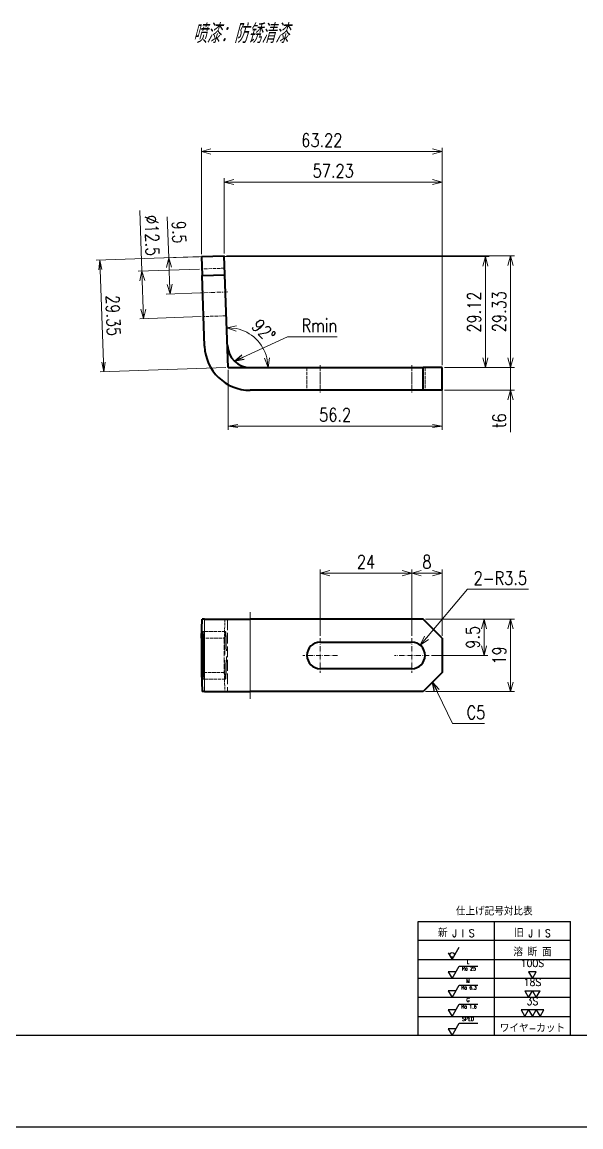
# Model space of a CAD drawing. Header units: millimetres. Extents: x -37676 to 104182, y -50696 to 34441.
# Drawn here: x -37255.1 to -37108.3, y 33305.7 to 33596 of the extents above; entities that cross this region are included whole.
import ezdxf
from ezdxf.enums import TextEntityAlignment as Align

# ---------------------------------------------------------------- set-up
doc = ezdxf.new("R2010")
doc.units = ezdxf.units.MM
doc.header["$LTSCALE"] = 0.5
for name, pattern in [('AM_ISO08W050x2', [9, 6, -0.75, 1.5, -0.75]), ('AM_ISO09W050', [22.5, 12, -1.5, 3, -1.5, 3, -1.5]), ('DASHDOT', [18.5, 12, -3, 0.5, -3]), ('DASHED', [15, 12, -3])]:
    doc.linetypes.add(name, pattern=pattern)
doc.layers.add('\\M+1907D\\M+19867', color=3, linetype='Continuous')
for name, color, linetype, lineweight in [('CENTER', 2, 'AM_ISO09W050', 9), ('DIM', 7, 'Continuous', 9), ('DRAWING', 3, 'Continuous', 40), ('HIDDEN', 4, 'AM_ISO08W050x2', 9), ('材质&数量层', 1, 'Continuous', 9), ('标注线', 3, 'Continuous', 18)]:
    doc.layers.add(name, color=color, linetype=linetype, lineweight=lineweight)
doc.styles.add('DIM', font='romans.shx', dxfattribs={"width": 0.8, "bigfont": 'bigfont.shx'})
doc.styles.add('GB', font='gbeitc.shx', dxfattribs={"bigfont": 'gbcbig.shx'})
doc.styles.add('KAI', font='simplex.shx', dxfattribs={"width": 0.8, "bigfont": 'extfont.shx'})
doc.dimstyles.new('DEH 1-1$0', dxfattribs={"dimtxt": 3.5, "dimasz": 2.5, "dimexe": 1, "dimexo": 0.625, "dimgap": 1.2, "dimtad": 1, "dimzin": 9, "dimdsep": 46, "dimtxsty": 'DIM', "dimblk": 'OPEN', "dimcen": 0, "dimclrd": 8, "dimclre": 8, "dimclrt": 2, "dimazin": 2, "dimtfac": 0.5, "dimtmove": 0, "dimatfit": 3, "dimldrblk": 'OPEN', "dimfxl": 0, "dimtolj": 2, "dimlwd": 18, "dimlwe": 18, "dimarcsym": 0})
doc.dimstyles.new('NISSAN1-1', dxfattribs={"dimtxt": 3.5, "dimasz": 2.5, "dimexe": 1, "dimexo": 0.625, "dimgap": 1.2, "dimtad": 3, "dimdsep": 46, "dimtxsty": 'DIM', "dimblk": 'OPEN30', "dimcen": 0, "dimclrd": 256, "dimclre": 256, "dimclrt": 140, "dimazin": 2, "dimtfac": 0.5, "dimtmove": 0, "dimatfit": 3, "dimldrblk": 'OPEN30', "dimfxl": 0, "dimtolj": 2, "dimlwd": 9, "dimlwe": 9, "dimarcsym": 0})
doc.dimstyles.new('NISSAN1-1$0', dxfattribs={"dimtxt": 3.5, "dimasz": 2.5, "dimexe": 1, "dimexo": 0.625, "dimgap": 1.2, "dimtad": 3, "dimdsep": 46, "dimtxsty": 'DIM', "dimblk": 'OPEN30', "dimcen": 0, "dimclrd": 256, "dimclre": 256, "dimclrt": 140, "dimazin": 2, "dimtfac": 0.5, "dimtmove": 0, "dimatfit": 3, "dimldrblk": 'OPEN30', "dimfxl": 0, "dimtolj": 2, "dimlwd": 9, "dimlwe": 9, "dimarcsym": 0})
doc.dimstyles.new('NISSAN1-1$4', dxfattribs={"dimtxt": 3.5, "dimasz": 2.5, "dimexe": 1, "dimexo": 0.625, "dimgap": 1.2, "dimtad": 3, "dimtoh": 1, "dimdsep": 46, "dimtxsty": 'DIM', "dimblk": 'OPEN30', "dimcen": 0, "dimclrd": 256, "dimclre": 256, "dimclrt": 140, "dimazin": 2, "dimtfac": 0.5, "dimtofl": 0, "dimtmove": 0, "dimatfit": 3, "dimldrblk": 'OPEN30', "dimfxl": 0, "dimtolj": 2, "dimlwd": 9, "dimlwe": 9, "dimarcsym": 0})
doc.dimstyles.new('NISSAN1-1$7', dxfattribs={"dimtxt": 3.5, "dimasz": 2.5, "dimexe": 1, "dimexo": 0.625, "dimgap": 1.2, "dimtad": 3, "dimdsep": 46, "dimtxsty": 'DIM', "dimblk": 'OPEN30', "dimcen": -0.09, "dimclrd": 256, "dimclre": 256, "dimclrt": 140, "dimazin": 2, "dimtfac": 0.5, "dimtmove": 0, "dimatfit": 3, "dimldrblk": 'OPEN30', "dimfxl": 0, "dimtolj": 2, "dimlwd": 9, "dimlwe": 9, "dimarcsym": 0})

# ---------------------------------------------------------------- blocks, each defined once
blk = doc.blocks.new('A$C06AF053D')
at = {"layer": 'Defpoints'}
blk.add_line((0, 0), (841, 0), dxfattribs=at)
blk = doc.blocks.new('A1-1-1')
at = {"layer": '\\M+1907D\\M+19867'}
for p, q in [((524.55, 5054), (564.55, 5054)), ((524.55, 5024), (524.55, 5054)), ((544.55, 5024), (544.55, 5054)), ((564.55, 5024), (564.55, 5054)), ((564.55, 5049), (524.55, 5049)), ((815, 5024), (25, 5024))]:
    blk.add_line(p, q, dxfattribs=at)
at = {"layer": '\\M+1907D\\M+19867', "color": 4}
for p, q in [((533.45, 5044), (535.31, 5047.23)), ((532.45, 5045.73), (533.45, 5044)), ((532.45, 5040.73), (533.45, 5039)), ((534.45, 5040.73), (532.45, 5040.73)), ((533.45, 5039), (535.31, 5042.23)), ((535.31, 5042.23), (540.22, 5042.23)), ((553.55, 5040.73), (554.55, 5039)), ((555.55, 5040.73), (553.55, 5040.73)), ((554.55, 5039), (555.55, 5040.73)), ((532.45, 5035.73), (533.45, 5034)), ((534.45, 5035.73), (532.45, 5035.73)), ((533.45, 5034), (535.31, 5037.23)), ((535.31, 5037.23), (540.22, 5037.23)), ((552.55, 5035.73), (553.55, 5034)), ((552.55, 5035.73), (556.55, 5035.73)), ((553.55, 5034), (554.55, 5035.73)), ((554.55, 5035.73), (555.55, 5034)), ((555.55, 5034), (556.55, 5035.73)), ((533.45, 5029), (535.31, 5032.23)), ((535.31, 5032.23), (540.22, 5032.23)), ((532.45, 5030.73), (533.45, 5029)), ((534.45, 5030.73), (532.45, 5030.73)), ((557.55, 5030.73), (551.55, 5030.73)), ((551.55, 5030.73), (552.55, 5029)), ((552.55, 5029), (553.55, 5030.73)), ((553.55, 5030.73), (554.55, 5029)), ((554.55, 5029), (555.55, 5030.73)), ((555.55, 5030.73), (556.55, 5029)), ((556.55, 5029), (557.55, 5030.73)), ((533.45, 5024), (535.31, 5027.23)), ((535.31, 5027.23), (540.22, 5027.23)), ((532.45, 5025.73), (533.45, 5024)), ((534.45, 5025.73), (532.45, 5025.73))]:
    blk.add_line(p, q, dxfattribs=at)
at = {"layer": '\\M+1907D\\M+19867', "color": 6}
for p, q in [((524.55, 5044), (564.55, 5044)), ((564.55, 5039), (524.55, 5039)), ((564.55, 5034), (524.55, 5034)), ((524.55, 5029), (564.55, 5029))]:
    blk.add_line(p, q, dxfattribs=at)
at = {"layer": '\\M+1907D\\M+19867', "color": 4}
blk.add_circle((533.45, 5045.2), 0.6, dxfattribs=at)
at = {"layer": '\\M+1907D\\M+19867', "color": 4, "style": 'KAI', "width": 0.9}
for s, height, p in [('\\M+18E64\\M+18FE3\\M+182B0\\M+18B4C\\M+18D86\\M+191CE\\M+194E4\\M+1955C', 2, (544.52, 5055.01)), ('\\M+19056 J I S', 2, (534.55, 5049.3)), ('\\M+18B8C J I S', 2, (554.55, 5049.3)), ('\\M+1976E \\M+19266 \\M+196CA', 2, (554.55, 5044.3)), ('L', 1, (537.64, 5042.57)), ('100S', 2, (554.55, 5041.43)), ('Ra 25', 1, (537.86, 5040.81)), ('M', 1, (537.64, 5037.57)), ('18S', 2, (554.55, 5036.43)), ('Ra 6.3', 1, (537.86, 5035.81)), ('Ra 1.6', 1, (537.86, 5030.81)), ('G', 1, (537.64, 5032.57)), ('3S', 2, (554.55, 5031.43)), ('SPED', 1, (537.64, 5027.57)), ('\\M+1838F\\M+18343\\M+18384-\\M+1834A\\M+18362\\M+18367', 2, (554.55, 5024.3))]:
    blk.add_text(s, height=height, dxfattribs=at).set_placement(p, align=Align.BOTTOM_CENTER)
blk = doc.blocks.new('_Open30')
at = {"color": 0, "linetype": 'ByBlock', "lineweight": -2}
for p, q in [((-1, 0.27), (0, 0)), ((0, 0), (-1, -0.27)), ((0, 0), (-1, 0))]:
    blk.add_line(p, q, dxfattribs=at)
blk = doc.blocks.new('*D23')
at = {"layer": 'Defpoints', "color": 0, "transparency": 16777216}
for p in [(-37144.76, 33505.27), (-37126.79, 33505.27), (-37144.76, 33499.27)]:
    blk.add_point(p, dxfattribs=at)
at = {"layer": 'DIM', "lineweight": 9, "transparency": 16777216}
for p, q in [((-37126.79, 33507.77), (-37126.79, 33510.27)), ((-37144.13, 33505.27), (-37125.79, 33505.27)), ((-37126.79, 33505.27), (-37126.79, 33499.27)), ((-37144.13, 33499.27), (-37125.79, 33499.27)), ((-37126.79, 33496.77), (-37126.79, 33488.27))]:
    blk.add_line(p, q, dxfattribs=at)
at = {"layer": 'DIM', "lineweight": 9, "transparency": 16777216, "xscale": 2.5, "yscale": 2.5, "zscale": 2.5}
for p, rotation in [((-37126.79, 33505.27), 270), ((-37126.79, 33499.27), 90)]:
    blk.add_blockref('_Open30', p, dxfattribs=dict(at, rotation=rotation))
at = {"layer": 'DIM', "color": 140, "transparency": 16777216, "insert": (-37129.74, 33491.27), "char_height": 3.5, "attachment_point": 5, "rotation": 90, "style": 'DIM'}
blk.add_mtext('\\A2;t6', dxfattribs=at)
blk = doc.blocks.new('*D24')
at = {"layer": 'Defpoints', "color": 0, "transparency": 16777216}
for p in [(-37201.98, 33534.59), (-37144.76, 33505.27), (-37126.79, 33505.27)]:
    blk.add_point(p, dxfattribs=at)
at = {"layer": 'DIM', "lineweight": 9, "transparency": 16777216}
for p, q in [((-37201.36, 33534.59), (-37125.79, 33534.59)), ((-37126.79, 33532.09), (-37126.79, 33507.77)), ((-37144.13, 33505.27), (-37125.79, 33505.27))]:
    blk.add_line(p, q, dxfattribs=at)
at = {"layer": 'DIM', "lineweight": 9, "transparency": 16777216, "xscale": 2.5, "yscale": 2.5, "zscale": 2.5}
for p, rotation in [((-37126.79, 33534.59), 90), ((-37126.79, 33505.27), 270)]:
    blk.add_blockref('_Open30', p, dxfattribs=dict(at, rotation=rotation))
at = {"layer": 'DIM', "color": 140, "transparency": 16777216, "insert": (-37129.74, 33519.93), "char_height": 3.5, "attachment_point": 5, "rotation": 90, "style": 'DIM'}
blk.add_mtext('\\A2;29.33', dxfattribs=at)
blk = doc.blocks.new('*D25')
at = {"layer": 'Defpoints', "color": 0, "transparency": 16777216}
for p in [(-37207.98, 33534.38), (-37144.76, 33505.27), (-37133.41, 33505.27)]:
    blk.add_point(p, dxfattribs=at)
at = {"layer": 'DIM', "lineweight": 9, "transparency": 16777216}
for p, q in [((-37207.35, 33534.38), (-37132.41, 33534.38)), ((-37133.41, 33531.88), (-37133.41, 33507.77)), ((-37144.13, 33505.27), (-37132.41, 33505.27))]:
    blk.add_line(p, q, dxfattribs=at)
at = {"layer": 'DIM', "lineweight": 9, "transparency": 16777216, "xscale": 2.5, "yscale": 2.5, "zscale": 2.5}
for p, rotation in [((-37133.41, 33534.38), 90), ((-37133.41, 33505.27), 270)]:
    blk.add_blockref('_Open30', p, dxfattribs=dict(at, rotation=rotation))
at = {"layer": 'DIM', "color": 140, "transparency": 16777216, "insert": (-37136.36, 33519.82), "char_height": 3.5, "attachment_point": 5, "rotation": 90, "style": 'DIM'}
blk.add_mtext('\\A2;29.12', dxfattribs=at)
blk = doc.blocks.new('*D26')
at = {"layer": 'Defpoints', "color": 0, "transparency": 16777216}
for p in [(-37201.98, 33554), (-37201.98, 33534.59), (-37144.76, 33505.27)]:
    blk.add_point(p, dxfattribs=at)
at = {"layer": 'DIM', "lineweight": 9, "transparency": 16777216}
for p, q in [((-37201.98, 33535.22), (-37201.98, 33555)), ((-37144.76, 33505.89), (-37144.76, 33555)), ((-37147.26, 33554), (-37199.48, 33554))]:
    blk.add_line(p, q, dxfattribs=at)
at = {"layer": 'DIM', "lineweight": 9, "transparency": 16777216, "xscale": 2.5, "yscale": 2.5, "zscale": 2.5, "rotation": 180}
blk.add_blockref('_Open30', (-37201.98, 33554), dxfattribs=at)
at = {"layer": 'DIM', "lineweight": 9, "transparency": 16777216, "xscale": 2.5, "yscale": 2.5, "zscale": 2.5}
blk.add_blockref('_Open30', (-37144.76, 33554), dxfattribs=at)
at = {"layer": 'DIM', "color": 140, "transparency": 16777216, "insert": (-37173.37, 33556.95), "char_height": 3.5, "attachment_point": 5, "style": 'DIM'}
blk.add_mtext('\\A2;57.23', dxfattribs=at)
blk = doc.blocks.new('*D27')
at = {"layer": 'Defpoints', "color": 0, "transparency": 16777216}
for p in [(-37144.76, 33562.01), (-37207.98, 33534.38), (-37144.76, 33505.27)]:
    blk.add_point(p, dxfattribs=at)
at = {"layer": 'DIM', "lineweight": 9, "transparency": 16777216}
for p, q in [((-37207.98, 33535.01), (-37207.98, 33563.01)), ((-37205.48, 33562.01), (-37147.26, 33562.01)), ((-37144.76, 33505.89), (-37144.76, 33563.01))]:
    blk.add_line(p, q, dxfattribs=at)
at = {"layer": 'DIM', "lineweight": 9, "transparency": 16777216, "xscale": 2.5, "yscale": 2.5, "zscale": 2.5, "rotation": 180}
blk.add_blockref('_Open30', (-37207.98, 33562.01), dxfattribs=at)
at = {"layer": 'DIM', "lineweight": 9, "transparency": 16777216, "xscale": 2.5, "yscale": 2.5, "zscale": 2.5}
blk.add_blockref('_Open30', (-37144.76, 33562.01), dxfattribs=at)
at = {"layer": 'DIM', "color": 140, "transparency": 16777216, "insert": (-37176.37, 33564.96), "char_height": 3.5, "attachment_point": 5, "style": 'DIM'}
blk.add_mtext('\\A2;63.22', dxfattribs=at)
blk = doc.blocks.new('*D28')
at = {"layer": 'Defpoints', "color": 0, "transparency": 16777216}
for p in [(-37201.81, 33529.6), (-37201.16, 33511.06), (-37191.96, 33510.6), (-37195.17, 33505.27), (-37149.76, 33505.27)]:
    blk.add_point(p, dxfattribs=at)
at = {"layer": 'DIM', "lineweight": 9, "transparency": 16777216}
blk.add_arc((-37200.96, 33505.27), 10.46, 13.7213, 78.2787, dxfattribs=at)
at = {"layer": 'DIM', "lineweight": 9, "transparency": 16777216, "xscale": 2.5, "yscale": 2.5, "zscale": 2.5}
for p, rotation in [((-37201.32, 33515.72), 175.1393435790771), ((-37190.49, 33505.27), 276.8606564209704)]:
    blk.add_blockref('_Open30', p, dxfattribs=dict(at, rotation=rotation))
at = {"layer": 'DIM', "color": 140, "transparency": 16777216, "insert": (-37191.64, 33514.92), "char_height": 3.5, "attachment_point": 5, "rotation": 316, "style": 'DIM'}
blk.add_mtext('\\A2;92°', dxfattribs=at)
blk = doc.blocks.new('*D29')
at = {"layer": 'Defpoints', "color": 0, "transparency": 16777216}
for p in [(-37149.76, 33439.1), (-37149.76, 33420.1), (-37126.79, 33420.1)]:
    blk.add_point(p, dxfattribs=at)
at = {"layer": 'DIM', "lineweight": 9, "transparency": 16777216}
for p, q in [((-37149.13, 33439.1), (-37125.79, 33439.1)), ((-37126.79, 33436.6), (-37126.79, 33422.6)), ((-37149.13, 33420.1), (-37125.79, 33420.1))]:
    blk.add_line(p, q, dxfattribs=at)
at = {"layer": 'DIM', "lineweight": 9, "transparency": 16777216, "xscale": 2.5, "yscale": 2.5, "zscale": 2.5}
for p, rotation in [((-37126.79, 33439.1), 90), ((-37126.79, 33420.1), 270)]:
    blk.add_blockref('_Open30', p, dxfattribs=dict(at, rotation=rotation))
at = {"layer": 'DIM', "color": 140, "transparency": 16777216, "insert": (-37129.74, 33429.6), "char_height": 3.5, "attachment_point": 5, "rotation": 90, "style": 'DIM'}
blk.add_mtext('\\A2;19', dxfattribs=at)
blk = doc.blocks.new('*D30')
at = {"layer": 'Defpoints', "color": 0, "transparency": 16777216}
for p in [(-37149.76, 33439.1), (-37133.76, 33439.1), (-37148.21, 33429.6)]:
    blk.add_point(p, dxfattribs=at)
at = {"layer": 'DIM', "lineweight": 9, "transparency": 16777216}
for p, q in [((-37149.13, 33439.1), (-37132.76, 33439.1)), ((-37133.76, 33432.1), (-37133.76, 33436.6)), ((-37147.58, 33429.6), (-37132.76, 33429.6))]:
    blk.add_line(p, q, dxfattribs=at)
at = {"layer": 'DIM', "lineweight": 9, "transparency": 16777216, "xscale": 2.5, "yscale": 2.5, "zscale": 2.5}
for p, rotation in [((-37133.76, 33439.1), 90), ((-37133.76, 33429.6), 270)]:
    blk.add_blockref('_Open30', p, dxfattribs=dict(at, rotation=rotation))
at = {"layer": 'DIM', "color": 140, "transparency": 16777216, "insert": (-37136.71, 33434.35), "char_height": 3.5, "attachment_point": 5, "rotation": 90, "style": 'DIM'}
blk.add_mtext('\\A2;9.5', dxfattribs=at)
blk = doc.blocks.new('*D31')
at = {"layer": 'Defpoints', "color": 0, "transparency": 16777216}
for p in [(-37144.76, 33451.21), (-37152.76, 33434.15), (-37144.76, 33434.1)]:
    blk.add_point(p, dxfattribs=at)
at = {"layer": 'DIM', "lineweight": 9, "transparency": 16777216}
for p, q in [((-37152.76, 33434.77), (-37152.76, 33452.21)), ((-37150.26, 33451.21), (-37147.26, 33451.21)), ((-37144.76, 33434.72), (-37144.76, 33452.21))]:
    blk.add_line(p, q, dxfattribs=at)
at = {"layer": 'DIM', "lineweight": 9, "transparency": 16777216, "xscale": 2.5, "yscale": 2.5, "zscale": 2.5, "rotation": 180}
blk.add_blockref('_Open30', (-37152.76, 33451.21), dxfattribs=at)
at = {"layer": 'DIM', "lineweight": 9, "transparency": 16777216, "xscale": 2.5, "yscale": 2.5, "zscale": 2.5}
blk.add_blockref('_Open30', (-37144.76, 33451.21), dxfattribs=at)
at = {"layer": 'DIM', "color": 140, "transparency": 16777216, "insert": (-37148.76, 33454.16), "char_height": 3.5, "attachment_point": 5, "style": 'DIM'}
blk.add_mtext('\\A2;8', dxfattribs=at)
blk = doc.blocks.new('*D32')
at = {"layer": 'Defpoints', "color": 0, "transparency": 16777216}
for p in [(-37152.76, 33451.21), (-37176.76, 33434.15), (-37152.76, 33434.15)]:
    blk.add_point(p, dxfattribs=at)
at = {"layer": 'DIM', "lineweight": 9, "transparency": 16777216}
for p, q in [((-37176.76, 33434.77), (-37176.76, 33452.21)), ((-37174.26, 33451.21), (-37155.26, 33451.21)), ((-37152.76, 33434.77), (-37152.76, 33452.21))]:
    blk.add_line(p, q, dxfattribs=at)
at = {"layer": 'DIM', "lineweight": 9, "transparency": 16777216, "xscale": 2.5, "yscale": 2.5, "zscale": 2.5, "rotation": 180}
blk.add_blockref('_Open30', (-37176.76, 33451.21), dxfattribs=at)
at = {"layer": 'DIM', "lineweight": 9, "transparency": 16777216, "xscale": 2.5, "yscale": 2.5, "zscale": 2.5}
blk.add_blockref('_Open30', (-37152.76, 33451.21), dxfattribs=at)
at = {"layer": 'DIM', "color": 140, "transparency": 16777216, "insert": (-37164.76, 33454.16), "char_height": 3.5, "attachment_point": 5, "style": 'DIM'}
blk.add_mtext('\\A2;24', dxfattribs=at)
blk = doc.blocks.new('*D33')
at = {"layer": 'Defpoints', "color": 0, "transparency": 16777216}
for p in [(-37150.5, 33432.27), (-37152.76, 33429.6)]:
    blk.add_point(p, dxfattribs=at)
at = {"layer": 'DIM', "lineweight": 9, "transparency": 16777216}
for p, q in [((-37138.08, 33446.97), (-37148.88, 33434.18)), ((-37122.08, 33446.97), (-37138.08, 33446.97))]:
    blk.add_line(p, q, dxfattribs=at)
at = {"layer": 'DIM', "lineweight": 9, "transparency": 16777216, "xscale": 2.5, "yscale": 2.5, "zscale": 2.5, "rotation": 229.796259359491}
blk.add_blockref('_Open30', (-37150.5, 33432.27), dxfattribs=at)
at = {"layer": 'DIM', "color": 140, "transparency": 16777216, "insert": (-37129.48, 33449.92), "char_height": 3.5, "attachment_point": 5, "style": 'DIM'}
blk.add_mtext('\\A2;{\\Fromans,bigfont|c134;2-}R3.5', dxfattribs=at)
blk = doc.blocks.new('*D34')
at = {"layer": 'Defpoints', "color": 0, "transparency": 16777216}
for p in [(-37223.6, 33530.59), (-37207.87, 33531.14), (-37207.43, 33518.64)]:
    blk.add_point(p, dxfattribs=at)
at = {"layer": 'DIM', "lineweight": 9, "transparency": 16777216}
for p, q in [((-37223.6, 33530.59), (-37224.16, 33546.54)), ((-37208.49, 33531.11), (-37224.6, 33530.55)), ((-37223.25, 33520.59), (-37223.51, 33528.09)), ((-37208.05, 33518.62), (-37224.16, 33518.06))]:
    blk.add_line(p, q, dxfattribs=at)
at = {"layer": 'DIM', "lineweight": 9, "transparency": 16777216, "xscale": 2.5, "yscale": 2.5, "zscale": 2.5}
for p, rotation in [((-37223.6, 33530.59), 92.00000000001424), ((-37223.16, 33518.09), 272.0000000000143)]:
    blk.add_blockref('_Open30', p, dxfattribs=dict(at, rotation=rotation))
at = {"layer": 'DIM', "color": 140, "transparency": 16777216, "insert": (-37220.97, 33539.92), "char_height": 3.5, "attachment_point": 5, "rotation": 272, "style": 'DIM'}
blk.add_mtext('\\A2;%%c12.5', dxfattribs=at)
blk = doc.blocks.new('*D36')
at = {"layer": 'Defpoints', "color": 0, "transparency": 16777216}
for p in [(-37207.98, 33534.38), (-37216.24, 33524.59), (-37207.65, 33524.89)]:
    blk.add_point(p, dxfattribs=at)
at = {"layer": 'DIM', "lineweight": 9, "transparency": 16777216}
for p, q in [((-37216.57, 33534.08), (-37216.95, 33544.84)), ((-37208.6, 33534.36), (-37217.57, 33534.05)), ((-37216.33, 33527.09), (-37216.48, 33531.59)), ((-37208.27, 33524.87), (-37217.24, 33524.55))]:
    blk.add_line(p, q, dxfattribs=at)
at = {"layer": 'DIM', "lineweight": 9, "transparency": 16777216, "xscale": 2.5, "yscale": 2.5, "zscale": 2.5}
for p, rotation in [((-37216.57, 33534.08), 91.99999994969586), ((-37216.24, 33524.59), 271.9999999496958)]:
    blk.add_blockref('_Open30', p, dxfattribs=dict(at, rotation=rotation))
at = {"layer": 'DIM', "color": 140, "transparency": 16777216, "insert": (-37213.85, 33540.82), "char_height": 3.5, "attachment_point": 5, "rotation": 272, "style": 'DIM'}
blk.add_mtext('\\A2;9.5', dxfattribs=at)
blk = doc.blocks.new('_Open')
at = {"color": 0, "linetype": 'ByBlock', "lineweight": -2}
for p, q in [((-1, 0.17), (0, 0)), ((-1, -0.17), (0, 0)), ((0, 0), (-1, 0))]:
    blk.add_line(p, q, dxfattribs=at)
blk = doc.blocks.new('*D81')
at = {"layer": 'Defpoints', "color": 0, "transparency": 16777216}
for p in [(-37201.98, 33534.59), (-37233.61, 33504.13), (-37200.96, 33505.27)]:
    blk.add_point(p, dxfattribs=at)
at = {"layer": '标注线', "color": 8, "lineweight": 18, "transparency": 16777216}
for p, q in [((-37202.61, 33534.57), (-37235.63, 33533.42)), ((-37234.55, 33530.95), (-37233.7, 33506.62)), ((-37201.58, 33505.24), (-37234.61, 33504.09))]:
    blk.add_line(p, q, dxfattribs=at)
at = {"layer": '标注线', "color": 8, "lineweight": 18, "transparency": 16777216, "xscale": 2.5, "yscale": 2.5, "zscale": 2.5}
for p, rotation in [((-37234.63, 33533.45), 91.99999998370583), ((-37233.61, 33504.13), 271.9999999837058)]:
    blk.add_blockref('_Open', p, dxfattribs=dict(at, rotation=rotation))
at = {"layer": '标注线', "color": 2, "transparency": 16777216, "insert": (-37231.17, 33518.89), "char_height": 3.5, "attachment_point": 5, "rotation": 272, "style": 'DIM'}
blk.add_mtext('\\A2;29.35', dxfattribs=at)
blk = doc.blocks.new('*D83')
at = {"layer": 'Defpoints', "color": 0, "transparency": 16777216}
for p in [(-37200.96, 33505.27), (-37144.76, 33505.27), (-37144.76, 33489.87)]:
    blk.add_point(p, dxfattribs=at)
at = {"layer": '标注线', "color": 8, "lineweight": 18, "transparency": 16777216}
for p, q in [((-37200.96, 33504.64), (-37200.96, 33488.87)), ((-37144.76, 33504.64), (-37144.76, 33488.87)), ((-37198.46, 33489.87), (-37147.26, 33489.87))]:
    blk.add_line(p, q, dxfattribs=at)
at = {"layer": '标注线', "color": 8, "lineweight": 18, "transparency": 16777216, "xscale": 2.5, "yscale": 2.5, "zscale": 2.5, "rotation": 180}
blk.add_blockref('_Open', (-37200.96, 33489.87), dxfattribs=at)
at = {"layer": '标注线', "color": 8, "lineweight": 18, "transparency": 16777216, "xscale": 2.5, "yscale": 2.5, "zscale": 2.5}
blk.add_blockref('_Open', (-37144.76, 33489.87), dxfattribs=at)
at = {"layer": '标注线', "color": 2, "transparency": 16777216, "insert": (-37172.86, 33492.82), "char_height": 3.5, "attachment_point": 5, "style": 'DIM'}
blk.add_mtext('\\A2;56.2', dxfattribs=at)

msp = doc.modelspace()

# ---------------------------------------------------------------- linework, layer by layer
at = {"layer": 'CENTER', "linetype": 'DASHDOT', "lineweight": 13, "ltscale": 0.180014}
msp.add_line((-37201.052, 33525.12), (-37208.248, 33524.869), dxfattribs=at)
at = {"layer": 'CENTER', "linetype": 'DASHDOT', "lineweight": 13, "ltscale": 0.180015}
for p, q in [((-37176.756, 33505.866), (-37176.756, 33498.665)), ((-37152.756, 33505.866), (-37152.756, 33498.665))]:
    msp.add_line(p, q, dxfattribs=at)
at = {"layer": 'CENTER', "linetype": 'DASHDOT', "lineweight": 13}
msp.add_line((-37195.165, 33440.996), (-37195.165, 33418.196), dxfattribs=at)
at = {"layer": 'CENTER', "linetype": 'DASHDOT', "lineweight": 13, "ltscale": 0.2275}
for p, q in [((-37176.756, 33434.146), (-37176.756, 33425.046)), ((-37152.756, 33434.146), (-37152.756, 33425.046))]:
    msp.add_line(p, q, dxfattribs=at)
at = {"layer": 'CENTER', "linetype": 'DASHDOT', "lineweight": 13, "ltscale": 0.227499}
for p, q in [((-37172.206, 33429.596), (-37181.306, 33429.596)), ((-37148.206, 33429.596), (-37157.306, 33429.596))]:
    msp.add_line(p, q, dxfattribs=at)
at = {"layer": 'DRAWING', "lineweight": 35, "ltscale": 0.15}
for p, q in [((-37207.98, 33534.384), (-37201.983, 33534.593)), ((-37207.805, 33529.387), (-37201.809, 33529.597)), ((-37149.756, 33499.266), (-37149.756, 33505.266)), ((-37144.756, 33499.266), (-37144.756, 33505.266))]:
    msp.add_line(p, q, dxfattribs=at)
at = {"layer": 'DRAWING', "lineweight": 35, "ltscale": 0.125}
for p, q in [((-37201.809, 33529.597), (-37201.983, 33534.593)), ((-37207.98, 33534.384), (-37207.805, 33529.387)), ((-37144.756, 33505.266), (-37149.756, 33505.266)), ((-37144.756, 33499.266), (-37149.756, 33499.266))]:
    msp.add_line(p, q, dxfattribs=at)
at = {"layer": 'DRAWING', "lineweight": 35, "ltscale": 0.463785}
for p, q in [((-37207.158, 33510.847), (-37207.805, 33529.387)), ((-37200.959, 33505.266), (-37201.809, 33529.597))]:
    msp.add_line(p, q, dxfattribs=at)
at = {"layer": 'DRAWING', "lineweight": 35}
for p, q in [((-37200.959, 33505.266), (-37149.756, 33505.266)), ((-37149.756, 33499.266), (-37195.165, 33499.266)), ((-37149.756, 33439.096), (-37195.165, 33439.096)), ((-37176.756, 33433.096), (-37152.756, 33433.096)), ((-37152.756, 33426.096), (-37176.756, 33426.096)), ((-37149.756, 33420.096), (-37195.165, 33420.096))]:
    msp.add_line(p, q, dxfattribs=at)
at = {"layer": 'DRAWING', "lineweight": 35, "ltscale": 0.125076}
for p, q in [((-37207.98, 33434.096), (-37207.805, 33439.096)), ((-37207.98, 33425.096), (-37207.805, 33420.096))]:
    msp.add_line(p, q, dxfattribs=at)
at = {"layer": 'DRAWING', "lineweight": 35, "ltscale": 0.016186}
for p, q in [((-37207.158, 33439.096), (-37207.805, 33439.096)), ((-37207.158, 33420.096), (-37207.805, 33420.096))]:
    msp.add_line(p, q, dxfattribs=at)
at = {"layer": 'DRAWING', "lineweight": 35, "ltscale": 0.299817}
for p, q in [((-37207.158, 33439.096), (-37195.165, 33439.096)), ((-37207.158, 33420.096), (-37195.165, 33420.096))]:
    msp.add_line(p, q, dxfattribs=at)
at = {"layer": 'DRAWING', "lineweight": 13, "ltscale": 0.475}
for p, q in [((-37207.158, 33439.096), (-37207.158, 33420.096)), ((-37195.165, 33439.096), (-37195.165, 33420.096))]:
    msp.add_line(p, q, dxfattribs=at)
at = {"layer": 'DRAWING', "lineweight": 35, "ltscale": 0.176777}
for p, q in [((-37144.756, 33434.096), (-37149.756, 33439.096)), ((-37144.756, 33425.096), (-37149.756, 33420.096))]:
    msp.add_line(p, q, dxfattribs=at)
at = {"layer": 'DRAWING', "lineweight": 35, "ltscale": 0.225}
for p, q in [((-37207.98, 33434.096), (-37207.98, 33425.096)), ((-37144.756, 33434.096), (-37144.756, 33425.096))]:
    msp.add_line(p, q, dxfattribs=at)
at = {"layer": 'DRAWING', "lineweight": 35}
for centre, radius, start, end in [((-37195.165, 33511.266), 12, 182, 270), ((-37195.165, 33511.266), 6, 182, 270), ((-37176.756, 33429.596), 3.5, 90, 270), ((-37152.756, 33429.596), 3.5, 270, 90)]:
    msp.add_arc(centre, radius, start, end, dxfattribs=at)
for major_axis, start_param, end_param in [((0, 6.25), 6.2831464, 8.3539816), ((0, 6.25), 5.212389, 6.2831464), ((0, -6.25), 6.2831464, 8.3539816), ((0, -6.25), 5.212389, 6.2831464)]:
    msp.add_ellipse((-37207.648, 33429.596), major_axis=major_axis, ratio=0.0348995, start_param=start_param, end_param=end_param, dxfattribs=at)
at = {"layer": 'HIDDEN', "linetype": 'DASHED', "lineweight": 13, "ltscale": 0.15}
for p, q in [((-37201.87, 33531.345), (-37207.866, 33531.136)), ((-37201.809, 33529.597), (-37207.805, 33529.387)), ((-37201.434, 33518.853), (-37207.43, 33518.644)), ((-37180.256, 33505.266), (-37180.256, 33499.266)), ((-37176.756, 33505.266), (-37176.756, 33499.266)), ((-37176.756, 33505.266), (-37176.756, 33499.266)), ((-37152.756, 33505.266), (-37152.756, 33499.266)), ((-37152.756, 33505.266), (-37152.756, 33499.266)), ((-37149.756, 33499.266), (-37149.756, 33505.266)), ((-37149.256, 33505.266), (-37149.256, 33499.266))]:
    msp.add_line(p, q, dxfattribs=at)
at = {"layer": 'HIDDEN', "linetype": 'DASHED', "lineweight": 13, "ltscale": 0.125076}
for p, q in [((-37201.809, 33439.096), (-37201.983, 33434.096)), ((-37201.983, 33425.096), (-37201.809, 33420.096))]:
    msp.add_line(p, q, dxfattribs=at)
at = {"layer": 'HIDDEN', "linetype": 'DASHED', "lineweight": 13, "ltscale": 0.475}
for p, q in [((-37201.161, 33439.096), (-37201.161, 33420.096)), ((-37195.165, 33439.096), (-37195.165, 33420.096))]:
    msp.add_line(p, q, dxfattribs=at)
at = {"layer": 'HIDDEN', "linetype": 'DASHED', "lineweight": 13, "ltscale": 0.149909}
for p, q in [((-37201.652, 33435.846), (-37207.648, 33435.846)), ((-37207.98, 33434.096), (-37201.983, 33434.096)), ((-37201.983, 33425.096), (-37207.98, 33425.096)), ((-37201.652, 33423.346), (-37207.648, 33423.346))]:
    msp.add_line(p, q, dxfattribs=at)
at = {"layer": 'HIDDEN', "linetype": 'DASHED', "lineweight": 13, "ltscale": 0.225}
msp.add_line((-37201.983, 33434.096), (-37201.983, 33425.096), dxfattribs=at)
at = {"layer": 'HIDDEN', "linetype": 'DASHED', "lineweight": 13}
for major_axis, start_param, end_param in [((0, 6.25), 6.2831464, 8.3539816), ((0, 6.25), 5.212389, 6.2831464), ((0, -6.25), 6.2831464, 8.3539816), ((0, -6.25), 5.212389, 6.2831464)]:
    msp.add_ellipse((-37201.652, 33429.596), major_axis=major_axis, ratio=0.0348995, start_param=start_param, end_param=end_param, dxfattribs=at)

# ---------------------------------------------------------------- block references
at = {"layer": '\\M+1907D\\M+19867', "color": 4}
msp.add_blockref('A1-1-1', (-37675.587, 28305.682), dxfattribs=at)
at = {"layer": 'Defpoints'}
msp.add_blockref('A$C06AF053D', (-37675.587, 33305.682), dxfattribs=at)

# ---------------------------------------------------------------- texts
at = {"layer": 'DIM', "color": 140, "char_height": 3.5, "width": 66, "attachment_point": 7, "style": 'DIM'}
for s, insert in [('\\A2;Rmin', (-37181.691, 33514.536)), ('\\A2;C5', (-37138.342, 33412.854))]:
    msp.add_mtext(s, dxfattribs=dict(at, insert=insert))
at = {"layer": '材质&数量层', "style": 'GB'}
msp.add_text('喷漆：防锈清漆                  ', height=5, dxfattribs=at).set_placement((-37173.267, 33593.252), align=Align.MIDDLE)

# ---------------------------------------------------------------- dimensions: what is measured, and where the dimension line sits
at = {"layer": 'DIM'}
for base, p1, p2, picture, middle in [((-37144.756, 33562.007), (-37207.98, 33534.384), (-37144.756, 33505.266), '*D27', (-37176.368, 33564.957)), ((-37201.983, 33554.002), (-37144.756, 33505.266), (-37201.983, 33534.593), '*D26', (-37173.369, 33556.952)), ((-37152.756, 33451.212), (-37176.756, 33434.146), (-37152.756, 33434.146), '*D32', (-37164.756, 33454.162)), ((-37144.756, 33451.212), (-37152.756, 33434.146), (-37144.756, 33434.096), '*D31', (-37148.756, 33454.162))]:
    dim = msp.add_linear_dim(base=base, p1=p1, p2=p2, dimstyle='NISSAN1-1$0', dxfattribs=at)
    dim.commit()
    dim.dimension.update_dxf_attribs({"geometry": picture, "text_midpoint": middle})
dim = msp.add_aligned_dim(p1=(-37207.43, 33518.644), p2=(-37207.866, 33531.136), distance=15.744, dimstyle='NISSAN1-1$0', override={"dimpost": '%%c<>'}, dxfattribs=at)
dim.commit()
dim.dimension.update_dxf_attribs({"geometry": '*D34', "text_midpoint": (-37220.975, 33539.917)})
dim = msp.add_linear_dim(base=(-37216.24, 33524.59), p1=(-37207.98, 33534.384), p2=(-37207.648, 33524.89), angle=272, dimstyle='NISSAN1-1$0', dxfattribs=at)
dim.commit()
dim.dimension.update_dxf_attribs({"geometry": '*D36', "text_midpoint": (-37216.803, 33540.713), "dimtype": 161})
for base, p1, p2, picture, middle in [((-37126.794, 33505.266), (-37201.983, 33534.593), (-37144.756, 33505.266), '*D24', (-37129.744, 33519.93)), ((-37133.41, 33505.266), (-37207.98, 33534.384), (-37144.756, 33505.266), '*D25', (-37136.36, 33519.825)), ((-37126.794, 33420.096), (-37149.756, 33439.096), (-37149.756, 33420.096), '*D29', (-37129.744, 33429.596)), ((-37133.764, 33439.096), (-37148.206, 33429.596), (-37149.756, 33439.096), '*D30', (-37136.714, 33434.346))]:
    dim = msp.add_linear_dim(base=base, p1=p1, p2=p2, angle=90, dimstyle='NISSAN1-1$0', dxfattribs=at)
    dim.commit()
    dim.dimension.update_dxf_attribs({"geometry": picture, "text_midpoint": middle})
dim = msp.add_angular_dim_2l(base=(-37191.958, 33510.603), line1=((-37195.165, 33505.266), (-37149.756, 33505.266)), line2=((-37201.161, 33511.056), (-37201.809, 33529.597)), dimstyle='NISSAN1-1', dxfattribs=at)
dim.commit()
dim.dimension.update_dxf_attribs({"geometry": '*D28', "text_midpoint": (-37191.641, 33514.915)})
dim = msp.add_linear_dim(base=(-37126.794, 33505.266), p1=(-37144.756, 33499.266), p2=(-37144.756, 33505.266), angle=90, dimstyle='NISSAN1-1$0', override={"dimpost": 't<>'}, dxfattribs=at)
dim.commit()
dim.dimension.update_dxf_attribs({"geometry": '*D23', "text_midpoint": (-37126.794, 33491.266), "dimtype": 160})
dim = msp.add_radius_dim(center=(-37152.756, 33429.596), mpoint=(-37150.496, 33432.27), text='{\\Fromans,bigfont|c134;2-}<>', dimstyle='NISSAN1-1$4', dxfattribs=at)
dim.commit()
dim.dimension.update_dxf_attribs({"geometry": '*D33', "text_midpoint": (-37129.475, 33446.966), "dimtype": 164})
at = {"layer": '标注线'}
dim = msp.add_aligned_dim(p1=(-37201.9833, 33534.5935), p2=(-37200.9591, 33505.2658), distance=-32.6712, dimstyle='DEH 1-1$0', dxfattribs=at)
dim.commit()
dim.dimension.update_dxf_attribs({"geometry": '*D81', "text_midpoint": (-37231.1743, 33518.8924)})
dim = msp.add_linear_dim(base=(-37144.756, 33489.866), p1=(-37200.959, 33505.266), p2=(-37144.756, 33505.266), dimstyle='DEH 1-1$0', dxfattribs=at)
dim.commit()
dim.dimension.update_dxf_attribs({"geometry": '*D83', "text_midpoint": (-37172.857, 33492.816)})

# ---------------------------------------------------------------- leaders
at = {"layer": 'DIM', "annotation_type": 0, "has_hookline": 1, "hookline_direction": 0}
for points, text_width in [([(-37199.333, 33506.95), (-37185.391, 33513.336), (-37182.891, 33513.336)], 9.333), ([(-37147.256, 33422.596), (-37142.042, 33411.654), (-37139.542, 33411.654)], 4.667)]:
    msp.add_leader(points, dimstyle='NISSAN1-1$7', override={"dimgap": 1.2, "dimtad": 1}, dxfattribs=dict(at, text_width=text_width))

doc.saveas('drawing.dxf')
